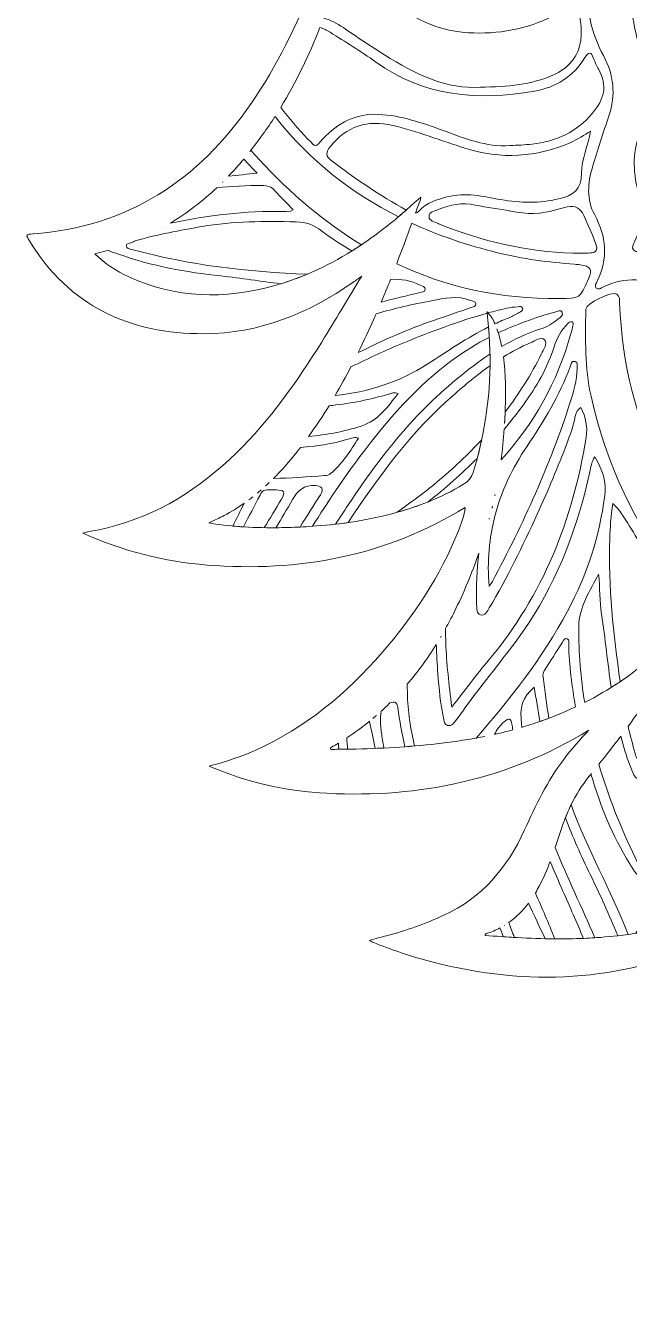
# Model space of a CAD drawing. Extents: x 180 to 9920, y -1894 to -106.
# Drawn here: x 180 to 600, y -1876 to -983 of the extents above; entities that cross this region are included whole.
import ezdxf

# ---------------------------------------------------------------- set-up
doc = ezdxf.new("R2010")
doc.units = 0
doc.header["$MEASUREMENT"] = 0
doc.layers.add('Layer 1', color=7, linetype='Continuous')

# ---------------------------------------------------------------- blocks, each defined once
blk = doc.blocks.new('block 2')
at = {"layer": 'Layer 1', "lineweight": 0}
for points, knots in [([(1815.11, -1128.01), (1749.3, -1123.11), (1699.79, -1090.94), (1663.06, -1037.29), (1645.18, -1011.19), (1631.77, -982.75), (1619.13, -953.91), (1615.92, -946.59), (1612.73, -939.26), (1609.05, -930.83), (1611.49, -932.42), (1612.96, -933.56), (1614.59, -934.42), (1644.2, -950.07), (1675.18, -955.58), (1707.88, -946.28), (1720.09, -942.8), (1730.39, -935.89), (1738.98, -926.45), (1741.34, -923.86), (1741.53, -922.8), (1737.72, -921.62), (1719.01, -915.81), (1701.43, -907.65), (1685.9, -895.49), (1663.92, -878.27), (1650.48, -855.44), (1642.34, -829.12), (1634.98, -805.33), (1631.72, -780.82), (1629.58, -756.13), (1625.72, -711.65), (1624.7, -667), (1621.74, -622.46), (1617.41, -557.42), (1609.63, -492.84), (1594.72, -429.3), (1579.03, -362.48), (1543.37, -307.89), (1491.29, -263.71), (1446.97, -226.12), (1396.22, -199.88), (1342.06, -179.82), (1279.78, -156.75), (1215.33, -142.68), (1149.61, -134.01), (1099.93, -127.46), (1050.1, -123.94), (1000.13, -123.94), (1000.13, -123.94), (1000.13, -123.94), (1000.13, -123.94), (1000.09, -123.94), (1000.04, -123.94), (1000, -123.94), (999.96, -123.94), (999.91, -123.94), (999.87, -123.94), (999.87, -123.94), (999.87, -123.94), (999.87, -123.94), (949.9, -123.94), (900.07, -127.46), (850.39, -134.01), (784.67, -142.68), (720.22, -156.75), (657.94, -179.82), (603.78, -199.88), (553.03, -226.12), (508.71, -263.71), (456.63, -307.89), (420.97, -362.48), (405.28, -429.3), (390.37, -492.84), (382.59, -557.42), (378.26, -622.46), (375.3, -667), (374.28, -711.65), (370.42, -756.13), (368.28, -780.82), (365.02, -805.33), (357.66, -829.12), (349.52, -855.44), (336.08, -878.27), (314.1, -895.49), (298.57, -907.65), (280.99, -915.81), (262.28, -921.62), (258.47, -922.8), (258.66, -923.86), (261.02, -926.45), (269.61, -935.89), (279.91, -942.8), (292.12, -946.28), (324.82, -955.58), (355.8, -950.07), (385.41, -934.42), (387.04, -933.56), (388.51, -932.42), (390.95, -930.83), (387.27, -939.26), (384.08, -946.59), (380.87, -953.91), (368.23, -982.75), (354.82, -1011.19), (336.94, -1037.29), (300.21, -1090.94), (250.7, -1123.11), (184.89, -1128.01), (180.03, -1128.37), (179.92, -1128.56), (182.5, -1132.8), (210.28, -1178.29), (252.29, -1197.63), (304.07, -1197.45), (342.5, -1197.31), (376.72, -1183.47), (407.92, -1161.62), (409.93, -1160.2), (411.93, -1158.75), (413.94, -1157.32), (404.39, -1172.65), (395.46, -1188.12), (385.98, -1203.24), (368.7, -1230.82), (350.11, -1257.39), (326.71, -1280.26), (301.16, -1305.21), (271.89, -1323.76), (236.88, -1332.4), (231.57, -1333.71), (226.18, -1334.7), (219.63, -1336.1), (247.96, -1348.87), (276.55, -1355.97), (306.2, -1358.34), (369.99, -1363.44), (430.32, -1352.32), (485.95, -1318.26), (485.07, -1324.2), (483.25, -1329.44), (481.19, -1334.58), (468.54, -1365.97), (450.11, -1393.79), (428.05, -1419.24), (403.33, -1447.78), (374.78, -1471.48), (340.06, -1487.12), (329.93, -1491.68), (319.41, -1495.14), (307.64, -1498.2), (334.5, -1509.84), (361.66, -1515.69), (389.66, -1517.13), (454.66, -1520.48), (515.82, -1507.37), (571.97, -1473.25), (565.76, -1479.73), (559.83, -1486.38), (554.44, -1493.51), (543.05, -1508.58), (534.98, -1525.51), (527.23, -1542.57), (515.28, -1568.89), (497.68, -1589.62), (470.98, -1601.96), (458.07, -1607.93), (444.75, -1612.59), (431.04, -1616.23), (427.31, -1617.22), (423.59, -1618.19), (418.96, -1619.41), (420.7, -1620.25), (421.43, -1620.66), (422.2, -1620.97), (433.77, -1625.57), (445.51, -1629.68), (457.52, -1632.97), (523.09, -1650.95), (587.75, -1649.82), (650.73, -1622.48), (696.94, -1602.42), (733.94, -1571.56), (758.21, -1526.64), (758.6, -1525.92), (758.77, -1524.97), (760.02, -1524.71), (764.59, -1532.53), (766.11, -1541.2), (766.22, -1550.11), (766.47, -1570.1), (761.01, -1588.9), (753.08, -1606.96), (731.55, -1655.95), (698.04, -1695.27), (655.24, -1726.97), (654.07, -1727.84), (652.58, -1728.43), (651.61, -1730.55), (751.78, -1730.26), (842.08, -1704.9), (916.32, -1633.53), (916.32, -1634.72), (916.35, -1635.14), (916.31, -1635.56), (912.85, -1669.71), (914.67, -1703.6), (921.84, -1737.16), (932.4, -1786.56), (954.02, -1830.2), (989.81, -1866.35), (992.96, -1869.53), (996.33, -1872.54), (999.87, -1875.82), (999.87, -1875.82), (999.87, -1876.06), (999.87, -1876.06), (999.92, -1876.02), (999.96, -1875.98), (1000, -1875.94), (1000.04, -1875.98), (1000.08, -1876.02), (1000.13, -1876.06), (1000.13, -1876.06), (1000.13, -1875.82), (1000.13, -1875.82), (1003.67, -1872.54), (1007.04, -1869.53), (1010.19, -1866.35), (1045.98, -1830.2), (1067.6, -1786.56), (1078.16, -1737.16), (1085.33, -1703.6), (1087.15, -1669.71), (1083.69, -1635.56), (1083.65, -1635.14), (1083.68, -1634.72), (1083.68, -1633.53), (1157.92, -1704.9), (1248.22, -1730.26), (1348.39, -1730.55), (1347.42, -1728.43), (1345.93, -1727.84), (1344.76, -1726.97), (1301.96, -1695.27), (1268.45, -1655.95), (1246.92, -1606.96), (1238.99, -1588.9), (1233.53, -1570.1), (1233.78, -1550.11), (1233.89, -1541.2), (1235.41, -1532.53), (1239.98, -1524.71), (1241.23, -1524.97), (1241.4, -1525.92), (1241.79, -1526.64), (1266.06, -1571.56), (1303.06, -1602.42), (1349.27, -1622.48), (1412.25, -1649.82), (1476.91, -1650.95), (1542.48, -1632.97), (1554.49, -1629.68), (1566.23, -1625.57), (1577.8, -1620.97), (1578.57, -1620.66), (1579.3, -1620.25), (1581.04, -1619.41), (1576.41, -1618.19), (1572.69, -1617.22), (1568.96, -1616.23), (1555.25, -1612.59), (1541.93, -1607.93), (1529.02, -1601.96), (1502.32, -1589.62), (1484.72, -1568.89), (1472.77, -1542.57), (1465.02, -1525.51), (1456.95, -1508.58), (1445.56, -1493.51), (1440.17, -1486.38), (1434.24, -1479.73), (1428.03, -1473.25), (1484.18, -1507.37), (1545.34, -1520.48), (1610.34, -1517.13), (1638.34, -1515.69), (1665.5, -1509.84), (1692.36, -1498.2), (1680.59, -1495.14), (1670.07, -1491.68), (1659.94, -1487.12), (1625.22, -1471.48), (1596.67, -1447.78), (1571.95, -1419.24), (1549.89, -1393.79), (1531.46, -1365.97), (1518.81, -1334.58), (1516.75, -1329.44), (1514.93, -1324.2), (1514.05, -1318.26), (1569.68, -1352.32), (1630.01, -1363.44), (1693.8, -1358.34), (1723.45, -1355.97), (1752.04, -1348.87), (1780.37, -1336.1), (1773.82, -1334.7), (1768.43, -1333.71), (1763.12, -1332.4), (1728.11, -1323.76), (1698.84, -1305.21), (1673.29, -1280.26), (1649.89, -1257.39), (1631.3, -1230.82), (1614.02, -1203.24), (1604.54, -1188.12), (1595.61, -1172.65), (1586.06, -1157.32), (1588.07, -1158.75), (1590.07, -1160.2), (1592.08, -1161.62), (1623.28, -1183.47), (1657.5, -1197.31), (1695.93, -1197.45), (1747.71, -1197.63), (1789.72, -1178.29), (1817.5, -1132.8), (1820.08, -1128.56), (1819.97, -1128.37), (1815.11, -1128.01)], [0, 0, 0, 0, 1, 1, 1, 2, 2, 2, 3, 3, 3, 4, 4, 4, 5, 5, 5, 6, 6, 6, 7, 7, 7, 8, 8, 8, 9, 9, 9, 10, 10, 10, 11, 11, 11, 12, 12, 12, 13, 13, 13, 14, 14, 14, 15, 15, 15, 16, 16, 16, 17, 17, 17, 18, 18, 18, 19, 19, 19, 20, 20, 20, 21, 21, 21, 22, 22, 22, 23, 23, 23, 24, 24, 24, 25, 25, 25, 26, 26, 26, 27, 27, 27, 28, 28, 28, 29, 29, 29, 30, 30, 30, 31, 31, 31, 32, 32, 32, 33, 33, 33, 34, 34, 34, 35, 35, 35, 36, 36, 36, 37, 37, 37, 38, 38, 38, 39, 39, 39, 40, 40, 40, 41, 41, 41, 42, 42, 42, 43, 43, 43, 44, 44, 44, 45, 45, 45, 46, 46, 46, 47, 47, 47, 48, 48, 48, 49, 49, 49, 50, 50, 50, 51, 51, 51, 52, 52, 52, 53, 53, 53, 54, 54, 54, 55, 55, 55, 56, 56, 56, 57, 57, 57, 58, 58, 58, 59, 59, 59, 60, 60, 60, 61, 61, 61, 62, 62, 62, 63, 63, 63, 64, 64, 64, 65, 65, 65, 66, 66, 66, 67, 67, 67, 68, 68, 68, 69, 69, 69, 70, 70, 70, 71, 71, 71, 72, 72, 72, 73, 73, 73, 74, 74, 74, 75, 75, 75, 76, 76, 76, 77, 77, 77, 78, 78, 78, 79, 79, 79, 80, 80, 80, 81, 81, 81, 82, 82, 82, 83, 83, 83, 84, 84, 84, 85, 85, 85, 86, 86, 86, 87, 87, 87, 88, 88, 88, 89, 89, 89, 90, 90, 90, 91, 91, 91, 92, 92, 92, 93, 93, 93, 94, 94, 94, 95, 95, 95, 96, 96, 96, 97, 97, 97, 98, 98, 98, 99, 99, 99, 100, 100, 100, 101, 101, 101, 102, 102, 102, 103, 103, 103, 104, 104, 104, 105, 105, 105, 106, 106, 106, 107, 107, 107, 108, 108, 108, 109, 109, 109, 110, 110, 110, 110]), ([(399.21, -936.73), (399.21, -936.73), (399.21, -936.73), (399.21, -936.73), (408.03, -943.79), (416.34, -951.49), (424.89, -958.87), (443.24, -974.69), (463.28, -986.76), (488.08, -988.11), (508.76, -989.24), (528.75, -985.76), (547.42, -976.29), (552.25, -973.84), (555.99, -969.97), (559.88, -966.31), (562.03, -964.3), (563.3, -964.37), (563.93, -967.66), (565.56, -976.12), (567.54, -984.83), (566.38, -993.19), (564.82, -1004.56), (557.52, -1013.09), (546.93, -1017.62), (532, -1024.02), (516.09, -1026), (496.24, -1025.89), (473.54, -1027.76), (451.14, -1017.07), (429.71, -1003.5), (420.04, -997.38), (410.5, -991.04), (401.07, -984.56), (396.48, -981.41), (391.82, -979.19), (387.11, -977.8), (391.89, -964.44), (395.9, -950.74), (399.21, -936.73)], [0, 0, 0, 0, 1, 1, 1, 2, 2, 2, 3, 3, 3, 4, 4, 4, 5, 5, 5, 6, 6, 6, 7, 7, 7, 8, 8, 8, 9, 9, 9, 10, 10, 10, 11, 11, 11, 12, 12, 12, 13, 13, 13, 13]), ([(577.82, -1160.81), (585.43, -1145.11), (584.18, -1129.95), (576.01, -1114.76), (570.24, -1104.04), (571.08, -1092.62), (574.55, -1081.34), (578.2, -1069.49), (581.93, -1057.66), (585.9, -1045.92), (590.83, -1031.3), (589.4, -1017.49), (582.09, -1003.94), (573.82, -988.62), (570.03, -972.42), (571.69, -955.34), (571.68, -955.33), (571.68, -955.33), (571.68, -955.33), (581.69, -960.75), (591.84, -965.9), (602.05, -970.92), (602.05, -970.92), (602.05, -970.92), (602.04, -970.91), (602.57, -979.87), (604.39, -989.07), (607.51, -998.44), (613.91, -1017.67), (616.78, -1036.44), (608.37, -1055.82), (602.37, -1069.64), (602.33, -1083.95), (606.27, -1098.44), (609.53, -1110.38), (609.55, -1122.21), (603.68, -1133.57), (602.74, -1135.39), (601.56, -1137.68), (603.21, -1139.45), (604.91, -1141.28), (607.21, -1140.1), (609.03, -1139.15), (620.38, -1133.26), (632.22, -1133.23), (644.15, -1136.54), (659.47, -1140.81), (674.34, -1139.78), (688.99, -1133.83), (705.52, -1127.12), (722.11, -1127.29), (738.68, -1133.6), (759.66, -1141.59), (781.04, -1143.98), (802.57, -1136.73), (807.74, -1134.99), (812.69, -1132.92), (817.4, -1130.51), (817.4, -1130.5), (817.39, -1130.5), (817.39, -1130.5), (823.46, -1136.55), (829.56, -1142.57), (835.69, -1148.57), (826.4, -1155.77), (816.17, -1161.57), (805.59, -1166.73), (797, -1170.93), (787.68, -1169.85), (775.3, -1170.23), (764.7, -1171.71), (751.95, -1168.01), (740.06, -1161.38), (724.45, -1152.67), (708.66, -1152.28), (692.08, -1158.27), (680.25, -1162.55), (668.38, -1166.78), (656.03, -1169.49), (646, -1171.69), (636.09, -1171.51), (627.04, -1166.54), (612.17, -1158.37), (597.38, -1157.68), (582.08, -1164.92), (580.55, -1165.64), (578.42, -1167.38), (576.91, -1165.6), (575.82, -1164.33), (577.12, -1162.28), (577.82, -1160.81)], [0, 0, 0, 0, 1, 1, 1, 2, 2, 2, 3, 3, 3, 4, 4, 4, 5, 5, 5, 6, 6, 6, 7, 7, 7, 8, 8, 8, 9, 9, 9, 10, 10, 10, 11, 11, 11, 12, 12, 12, 13, 13, 13, 14, 14, 14, 15, 15, 15, 16, 16, 16, 17, 17, 17, 18, 18, 18, 19, 19, 19, 20, 20, 20, 21, 21, 21, 22, 22, 22, 23, 23, 23, 24, 24, 24, 25, 25, 25, 26, 26, 26, 27, 27, 27, 28, 28, 28, 29, 29, 29, 30, 30, 30, 30]), ([(384.65, -984.48), (387.11, -985.24), (389.51, -986.3), (391.84, -987.78), (402.46, -994.55), (413.33, -1000.99), (423.52, -1008.36), (457.19, -1032.75), (494.74, -1035.41), (534, -1028.72), (549.01, -1026.16), (561.06, -1018.58), (569.18, -1005.43), (571.71, -1001.35), (573.5, -1001.16), (575.25, -1005.92), (576.24, -1008.6), (577.41, -1011.24), (578.81, -1013.73), (585.13, -1024.94), (582.56, -1034.45), (574.56, -1043.99), (563.41, -1057.28), (549.23, -1063.81), (532.44, -1065.6), (527.32, -1066.15), (522.16, -1066.29), (517.02, -1066.62), (500.41, -1067.84), (485.57, -1061.47), (470.47, -1056.05), (455.95, -1050.83), (441.52, -1045.68), (425.71, -1044.9), (409.52, -1044.12), (397.33, -1050.72), (386.84, -1061.97), (381.14, -1068.08), (382.48, -1068.38), (376.36, -1062.02), (369.61, -1055), (363.31, -1047.67), (357.44, -1040.02), (368.31, -1022.32), (377.31, -1003.78), (384.65, -984.48)], [0, 0, 0, 0, 1, 1, 1, 2, 2, 2, 3, 3, 3, 4, 4, 4, 5, 5, 5, 6, 6, 6, 7, 7, 7, 8, 8, 8, 9, 9, 9, 10, 10, 10, 11, 11, 11, 12, 12, 12, 13, 13, 13, 14, 14, 14, 15, 15, 15, 15]), ([(413.67, -1135.54), (388, -1119.95), (364.37, -1099.95), (342.46, -1076.3), (340.49, -1074.18), (338.56, -1072.03), (336.67, -1069.85), (336.43, -1070.15), (336.22, -1070.46), (335.98, -1070.75), (342.25, -1062.84), (348.06, -1054.71), (353.44, -1046.39), (353.44, -1046.39), (353.44, -1046.39), (353.44, -1046.39), (353.7, -1046.72), (353.95, -1047.06), (354.22, -1047.39), (378.17, -1077.36), (406.96, -1099.72), (439.41, -1116.09), (440.44, -1115.22), (441.47, -1114.36), (442.5, -1113.48), (443.28, -1112.81), (444.05, -1112.13), (444.83, -1111.45), (426.63, -1101.15), (409.16, -1089.76), (392.61, -1076.96), (388.89, -1074.08), (388.67, -1071.38), (391.84, -1067.42), (403.34, -1053.01), (417.71, -1048.43), (435.57, -1052.62), (452.72, -1056.64), (469.03, -1063.12), (485.73, -1068.44), (510.75, -1076.42), (535.42, -1074.7), (559.46, -1064.44), (564.3, -1062.38), (568.64, -1059.16), (573.22, -1056.47), (571.25, -1066.64), (566.86, -1075.92), (566.92, -1085.78), (566.97, -1097.24), (561.17, -1101.23), (551.07, -1103.63), (537.53, -1106.85), (524.28, -1106.51), (510.79, -1104.17), (498.43, -1102.03), (486.07, -1098.93), (473.4, -1102.22), (466.15, -1104.11), (459.04, -1106.3), (453.74, -1112.05), (452.93, -1112.93), (452.1, -1113.43), (451.25, -1113.63), (451.25, -1113.65), (451.24, -1113.66), (451.24, -1113.68), (452.38, -1110.53), (453.52, -1107.39), (454.67, -1104.24), (454.8, -1103.88), (454.78, -1103.46), (454.9, -1102.41), (450.49, -1106.36), (446.55, -1109.99), (442.5, -1113.48), (433.24, -1121.46), (423.66, -1128.86), (413.67, -1135.54)], [0, 0, 0, 0, 1, 1, 1, 2, 2, 2, 3, 3, 3, 4, 4, 4, 5, 5, 5, 6, 6, 6, 7, 7, 7, 8, 8, 8, 9, 9, 9, 10, 10, 10, 11, 11, 11, 12, 12, 12, 13, 13, 13, 14, 14, 14, 15, 15, 15, 16, 16, 16, 17, 17, 17, 18, 18, 18, 19, 19, 19, 20, 20, 20, 21, 21, 21, 22, 22, 22, 23, 23, 23, 24, 24, 24, 25, 25, 25, 26, 26, 26, 26]), ([(321.16, -1087.76), (324.79, -1083.97), (328.33, -1080.04), (331.74, -1075.96), (331.74, -1075.96), (331.74, -1075.96), (331.74, -1075.97), (334.66, -1079.08), (337.72, -1082.31), (340.98, -1085.79), (334.07, -1086.55), (327.52, -1087.12), (321.16, -1087.76)], [0, 0, 0, 0, 1, 1, 1, 2, 2, 2, 3, 3, 3, 4, 4, 4, 4]), ([(312.95, -1095.91), (312.95, -1095.91), (312.95, -1095.91), (312.95, -1095.91), (323.36, -1094.85), (333.85, -1094.31), (344.44, -1094.35), (348.17, -1094.36), (350.93, -1095.11), (353.44, -1097.97), (357.42, -1102.52), (361.77, -1106.76), (366.04, -1111.2), (363.88, -1113.25), (361.68, -1112.45), (359.74, -1112.41), (332.93, -1111.9), (306.66, -1115.14), (280.7, -1120.5), (292.34, -1113.46), (303.05, -1105.2), (312.95, -1095.91)], [0, 0, 0, 0, 1, 1, 1, 2, 2, 2, 3, 3, 3, 4, 4, 4, 5, 5, 5, 6, 6, 6, 7, 7, 7, 7]), ([(317.15, -1091.85), (317.1, -1091.9), (317.04, -1091.96), (316.98, -1092.01), (317.04, -1091.96), (317.1, -1091.9), (317.15, -1091.85)], [0, 0, 0, 0, 1, 1, 1, 2, 2, 2, 2]), ([(572.93, -1141.3), (568.93, -1141.41), (564.93, -1141.32), (560.92, -1141.32), (528.55, -1140.42), (497.55, -1133.11), (467.57, -1121.1), (467.4, -1121.03), (467.21, -1120.98), (467.05, -1120.88), (464.68, -1119.46), (460.73, -1119.13), (460.72, -1115.88), (460.71, -1112.52), (464.63, -1112.21), (467.13, -1111.12), (475.34, -1107.51), (483.81, -1106.14), (492.79, -1107.96), (501, -1109.62), (509.37, -1110.52), (517.58, -1112.19), (528.45, -1114.39), (539.13, -1114.58), (549.75, -1111), (552.09, -1110.21), (554.55, -1109.79), (556.97, -1109.27), (562.42, -1108.09), (566.11, -1110.06), (568.4, -1115.24), (571.34, -1121.86), (574.54, -1128.36), (576.91, -1135.22), (578.26, -1139.11), (577.02, -1141.18), (572.93, -1141.3)], [0, 0, 0, 0, 1, 1, 1, 2, 2, 2, 3, 3, 3, 4, 4, 4, 5, 5, 5, 6, 6, 6, 7, 7, 7, 8, 8, 8, 9, 9, 9, 10, 10, 10, 11, 11, 11, 12, 12, 12, 12]), ([(357.5, -1162.68), (363.81, -1160.76), (369.95, -1158.53), (375.94, -1156.02), (334.68, -1154.57), (293.84, -1149.75), (253.84, -1138.83), (252.26, -1138.4), (249.9, -1138.29), (250.03, -1136.14), (250.05, -1135.76), (250.17, -1135.47), (250.33, -1135.21), (251.67, -1134.71), (253.01, -1134.24), (254.33, -1133.71), (255.19, -1133.36), (256.02, -1132.99), (256.87, -1132.63), (271.9, -1128.4), (287.24, -1125.56), (302.62, -1122.94), (324.35, -1119.25), (346.25, -1119), (368.21, -1119.64), (374.89, -1119.84), (380.75, -1121.75), (386.12, -1126.02), (392.68, -1131.23), (399.8, -1135.59), (406.99, -1139.87), (409.24, -1138.47), (411.46, -1137.02), (413.67, -1135.54), (396.36, -1147.13), (377.81, -1156.49), (357.5, -1162.68)], [0, 0, 0, 0, 1, 1, 1, 2, 2, 2, 3, 3, 3, 4, 4, 4, 5, 5, 5, 6, 6, 6, 7, 7, 7, 8, 8, 8, 9, 9, 9, 10, 10, 10, 11, 11, 11, 12, 12, 12, 12]), ([(274.97, -1123.83), (274.97, -1123.83), (274.97, -1123.83), (274.96, -1123.83), (274.97, -1123.83), (274.97, -1123.83), (274.97, -1123.83)], [0, 0, 0, 0, 1, 1, 1, 2, 2, 2, 2]), ([(551.31, -1173), (509.65, -1173.47), (472.19, -1164.83), (438.19, -1148.76), (438.19, -1148.76), (438.18, -1148.76), (438.18, -1148.76), (441.79, -1139.38), (445.29, -1129.95), (448.74, -1120.51), (448.73, -1120.53), (448.73, -1120.55), (448.72, -1120.57), (467.51, -1129.21), (487.42, -1136), (508.31, -1141.11), (525.96, -1145.44), (543.93, -1147.71), (562.02, -1149.16), (563.35, -1149.27), (564.69, -1149.31), (566.01, -1149.5), (573.42, -1150.56), (574.59, -1152.6), (571.68, -1159.36), (565.82, -1172.97), (565.82, -1172.84), (551.31, -1173)], [0, 0, 0, 0, 1, 1, 1, 2, 2, 2, 3, 3, 3, 4, 4, 4, 5, 5, 5, 6, 6, 6, 7, 7, 7, 8, 8, 8, 9, 9, 9, 9]), ([(251.37, -1157.76), (242.96, -1153.87), (235.16, -1148.98), (228.09, -1141.83), (231.2, -1141.08), (234.21, -1140.28), (237.17, -1139.44), (237.17, -1139.44), (237.17, -1139.44), (237.17, -1139.44), (239.24, -1140.78), (242.28, -1141.3), (244.54, -1142.1), (267.67, -1150.36), (291.66, -1154.72), (316.02, -1157.28), (329.87, -1158.73), (343.62, -1161.14), (357.5, -1162.68), (355.94, -1163.16), (354.37, -1163.64), (352.78, -1164.08), (318.32, -1173.61), (284.33, -1173.04), (251.37, -1157.76)], [0, 0, 0, 0, 1, 1, 1, 2, 2, 2, 3, 3, 3, 4, 4, 4, 5, 5, 5, 6, 6, 6, 7, 7, 7, 8, 8, 8, 8]), ([(433.88, -1159.75), (441.18, -1159.17), (447.99, -1160.4), (454.52, -1163.71), (455.93, -1164.42), (458.34, -1164.56), (458.02, -1166.79), (457.77, -1168.46), (455.7, -1168.49), (454.28, -1168.86), (445.36, -1171.15), (436.33, -1173), (427.44, -1175.44), (429.65, -1170.24), (431.79, -1165), (433.88, -1159.75)], [0, 0, 0, 0, 1, 1, 1, 2, 2, 2, 3, 3, 3, 4, 4, 4, 5, 5, 5, 5]), ([(746.49, -1518.7), (746.43, -1518.45), (746.37, -1518.19), (746.31, -1517.92), (744.23, -1508.22), (742.64, -1498.43), (740.64, -1488.71), (738.53, -1478.42), (734.67, -1468.62), (731.58, -1458.6), (731.13, -1457.14), (730.21, -1455.45), (731.21, -1454.23), (732.56, -1452.6), (734.39, -1454.06), (735.96, -1454.4), (743.44, -1456.04), (747.84, -1460.25), (748.84, -1468.31), (749.83, -1476.24), (751.65, -1484.1), (754.78, -1491.54), (755.57, -1493.41), (756.28, -1494.82), (757, -1495.8), (758.25, -1492.64), (759.43, -1489.45), (760.54, -1486.24), (760.25, -1485.9), (760, -1485.43), (759.82, -1484.8), (757.99, -1478.63), (756.3, -1472.4), (754.55, -1466.2), (754.39, -1463.33), (755.82, -1462.68), (758.15, -1463.28), (761.05, -1464.02), (763.94, -1464.78), (766.82, -1465.55), (767.41, -1463.32), (767.97, -1461.08), (768.51, -1458.83), (759.59, -1456.01), (750.82, -1452.62), (742.27, -1448.65), (652.3, -1406.86), (595.36, -1337.93), (573.47, -1240.82), (569.03, -1221.15), (569.67, -1200.97), (569.79, -1180.91), (569.79, -1180.72), (569.79, -1180.53), (569.81, -1180.34), (570.3, -1176.2), (588.03, -1167.59), (591.4, -1169.92), (593.6, -1171.44), (593.31, -1173.93), (593.39, -1176.18), (594.79, -1218.22), (605.32, -1258.07), (623.29, -1295.86), (644.46, -1340.37), (674.26, -1377.78), (716.72, -1403.97), (748.22, -1423.41), (782.31, -1435.28), (819.65, -1434.26), (878.48, -1432.65), (926.11, -1407.59), (963.67, -1362.72), (971.04, -1353.92), (977.52, -1344.48), (983.73, -1334.84), (985.26, -1332.46), (986.84, -1330.11), (989.13, -1326.64), (991.7, -1332.46), (993.73, -1337.18), (995.86, -1341.84), (996.63, -1343.54), (996.47, -1345.08), (995.92, -1346.8), (976.9, -1406.05), (938.72, -1445.99), (877.98, -1462.37), (857.85, -1467.8), (836.76, -1470.03), (816.07, -1468.26), (801.92, -1467.06), (787.95, -1464.44), (774.31, -1460.54), (774.51, -1461.86), (774.7, -1463.18), (774.9, -1464.5), (774.01, -1458.45), (773.09, -1452.41), (772.13, -1446.36), (770.33, -1447.36), (770.72, -1449.12), (770.42, -1450.52), (765.28, -1474.36), (757.88, -1497.32), (746.49, -1518.7)], [0, 0, 0, 0, 1, 1, 1, 2, 2, 2, 3, 3, 3, 4, 4, 4, 5, 5, 5, 6, 6, 6, 7, 7, 7, 8, 8, 8, 9, 9, 9, 10, 10, 10, 11, 11, 11, 12, 12, 12, 13, 13, 13, 14, 14, 14, 15, 15, 15, 16, 16, 16, 17, 17, 17, 18, 18, 18, 19, 19, 19, 20, 20, 20, 21, 21, 21, 22, 22, 22, 23, 23, 23, 24, 24, 24, 25, 25, 25, 26, 26, 26, 27, 27, 27, 28, 28, 28, 29, 29, 29, 30, 30, 30, 31, 31, 31, 32, 32, 32, 33, 33, 33, 34, 34, 34, 35, 35, 35, 35]), ([(422.43, -1186.97), (422.92, -1185.88), (423.39, -1184.78), (423.87, -1183.69), (436.46, -1179.9), (449.35, -1176.86), (462.51, -1174.52), (471.49, -1172.92), (480.53, -1170.64), (489.59, -1174.35), (490.95, -1174.91), (493.02, -1174.83), (493.19, -1176.58), (493.37, -1178.46), (491.29, -1178.74), (489.93, -1179.22), (481.47, -1182.19), (473, -1185.14), (464.5, -1187.99), (446.15, -1194.16), (428.62, -1202.09), (411.35, -1210.63), (415.19, -1202.83), (418.87, -1194.93), (422.43, -1186.97)], [0, 0, 0, 0, 1, 1, 1, 2, 2, 2, 3, 3, 3, 4, 4, 4, 5, 5, 5, 6, 6, 6, 7, 7, 7, 8, 8, 8, 8]), ([(500.96, -1182.12), (501.26, -1182.42), (501.52, -1182.72), (501.79, -1183.01), (506.04, -1181.84), (510.3, -1180.72), (514.61, -1179.74), (517.19, -1179.15), (519.88, -1178.92), (522.53, -1178.72), (523.73, -1178.63), (525.5, -1178.05), (525.92, -1179.84), (526.29, -1181.46), (524.6, -1182.01), (523.53, -1182.63), (521.22, -1183.96), (518.89, -1185.32), (516.42, -1186.29), (513.09, -1187.59), (509.85, -1189.05), (506.64, -1190.57), (506.64, -1190.57), (506.64, -1190.57), (506.64, -1190.57), (505.41, -1187.72), (503.75, -1184.93), (500.96, -1182.12)], [0, 0, 0, 0, 1, 1, 1, 2, 2, 2, 3, 3, 3, 4, 4, 4, 5, 5, 5, 6, 6, 6, 7, 7, 7, 8, 8, 8, 9, 9, 9, 9]), ([(502.04, -1192.4), (502.05, -1192.52), (502.05, -1192.65), (502.07, -1192.77), (487.38, -1200.22), (473.73, -1209.48), (459.86, -1218.39), (439.83, -1231.27), (418.18, -1238.05), (395.43, -1240.4), (399.24, -1233.88), (402.86, -1227.25), (406.34, -1220.53), (406.34, -1220.53), (406.34, -1220.53), (406.34, -1220.53), (418.5, -1214.64), (430.7, -1208.83), (443.19, -1203.76), (462.17, -1196.05), (481.33, -1188.72), (501.08, -1183.21), (501.45, -1186.73), (501.77, -1189.58), (502.04, -1192.4)], [0, 0, 0, 0, 1, 1, 1, 2, 2, 2, 3, 3, 3, 4, 4, 4, 5, 5, 5, 6, 6, 6, 7, 7, 7, 8, 8, 8, 8]), ([(508.89, -1196.89), (521.48, -1190.94), (534.64, -1186.23), (548.22, -1182.41), (549.9, -1181.94), (552.37, -1180.37), (553.41, -1182.46), (554.53, -1184.69), (551.97, -1186.04), (550.42, -1187.33), (546.87, -1190.29), (542.89, -1192.66), (538.51, -1194.05), (528.82, -1197.13), (519.84, -1201.39), (511.32, -1206.42), (511.32, -1206.42), (511.32, -1206.43), (511.32, -1206.43), (510.47, -1202.23), (509.38, -1198.08), (507.96, -1193.99), (508.3, -1194.95), (508.59, -1195.92), (508.89, -1196.89)], [0, 0, 0, 0, 1, 1, 1, 2, 2, 2, 3, 3, 3, 4, 4, 4, 5, 5, 5, 6, 6, 6, 7, 7, 7, 8, 8, 8, 8]), ([(404.36, -1328.82), (425.65, -1296.79), (448.24, -1265.84), (477.49, -1240.33), (485.79, -1233.09), (494.23, -1226.05), (503.15, -1219.75), (503.18, -1217.03), (503.18, -1214.31), (503.13, -1211.58), (495.1, -1216.93), (487.44, -1222.87), (479.91, -1229.05), (449.04, -1254.42), (424.73, -1285.4), (403.06, -1318.66), (400.6, -1322.43), (398.11, -1326.18), (395.63, -1329.93), (398.59, -1329.6), (401.51, -1329.23), (404.36, -1328.82), (396.44, -1329.95), (388.05, -1330.81), (379.49, -1331.4), (389.97, -1314.84), (400.9, -1298.56), (412.63, -1282.82), (431.36, -1257.7), (452.02, -1234.11), (477.56, -1215.41), (485.57, -1209.54), (493.95, -1204.44), (502.62, -1199.97), (502.47, -1197.58), (502.29, -1195.19), (502.07, -1192.79), (504.72, -1221.57), (502.58, -1249.84), (495.89, -1277.66), (496.41, -1275.5), (496.9, -1273.34), (497.37, -1271.17), (492.65, -1276.27), (487.75, -1281.24), (482.66, -1286.07), (468.86, -1299.15), (454, -1310.75), (438.62, -1321.63), (444, -1320.13), (449.32, -1318.45), (454.55, -1316.55), (443.08, -1320.72), (431.22, -1323.82), (419.13, -1326.3), (414.49, -1327.26), (409.52, -1328.09), (404.36, -1328.82)], [0, 0, 0, 0, 1, 1, 1, 2, 2, 2, 3, 3, 3, 4, 4, 4, 5, 5, 5, 6, 6, 6, 7, 7, 7, 8, 8, 8, 9, 9, 9, 10, 10, 10, 11, 11, 11, 12, 12, 12, 13, 13, 13, 14, 14, 14, 15, 15, 15, 16, 16, 16, 17, 17, 17, 18, 18, 18, 19, 19, 19, 19]), ([(513.04, -1263.73), (517.65, -1258.28), (522.13, -1252.66), (526.41, -1246.81), (535.47, -1234.44), (543.07, -1221.27), (547.82, -1206.55), (549.76, -1200.53), (552.73, -1194.96), (557.27, -1190.39), (558.08, -1189.58), (558.97, -1188.72), (560.25, -1189.27), (561.04, -1189.61), (561.16, -1190.41), (560.9, -1191.97), (560.56, -1193.26), (560.05, -1195.29), (559.49, -1197.31), (550.08, -1231.07), (533.7, -1260.07), (510.83, -1285.23), (510.83, -1285.23), (510.83, -1285.23), (510.83, -1285.24), (511.79, -1278.12), (512.53, -1270.95), (513.04, -1263.73)], [0, 0, 0, 0, 1, 1, 1, 2, 2, 2, 3, 3, 3, 4, 4, 4, 5, 5, 5, 6, 6, 6, 7, 7, 7, 8, 8, 8, 9, 9, 9, 9]), ([(513.84, -1230.71), (513.71, -1224.97), (513.31, -1219.24), (512.53, -1213.58), (512.53, -1213.58), (512.53, -1213.58), (512.53, -1213.58), (518.47, -1209.92), (524.64, -1206.58), (531.18, -1203.81), (534.38, -1202.45), (538.63, -1199.23), (541.09, -1201.73), (543.55, -1204.23), (540.37, -1208.49), (538.84, -1211.61), (531.75, -1226), (523.3, -1239.35), (513.7, -1251.85), (513.6, -1254.55), (513.45, -1257.24), (513.29, -1259.93), (513.86, -1250.28), (514.07, -1240.54), (513.84, -1230.71)], [0, 0, 0, 0, 1, 1, 1, 2, 2, 2, 3, 3, 3, 4, 4, 4, 5, 5, 5, 6, 6, 6, 7, 7, 7, 8, 8, 8, 8]), ([(506.72, -1323.52), (511.1, -1306.3), (518.84, -1290.69), (528.7, -1276.03), (540.54, -1258.45), (551.63, -1240.46), (558.9, -1220.4), (559.5, -1218.74), (559.98, -1216.03), (562.36, -1216.68), (564.57, -1217.28), (563.85, -1219.9), (563.81, -1221.72), (563.64, -1229.82), (561.38, -1237.51), (558.96, -1245.15), (545.17, -1288.53), (526.2, -1329.67), (504.81, -1369.75), (504.21, -1370.87), (503.39, -1371.89), (502.67, -1372.95), (500.88, -1356.03), (502.62, -1339.68), (506.72, -1323.52)], [0, 0, 0, 0, 1, 1, 1, 2, 2, 2, 3, 3, 3, 4, 4, 4, 5, 5, 5, 6, 6, 6, 7, 7, 7, 8, 8, 8, 8]), ([(391.16, -1247.54), (391.91, -1247.46), (392.65, -1247.38), (393.4, -1247.3), (406.7, -1245.82), (419.8, -1243.33), (432.62, -1239.41), (434.53, -1238.83), (436.47, -1237.75), (439.3, -1239.12), (431.77, -1248.18), (425.52, -1257.82), (413.49, -1261.66), (401.43, -1265.51), (389.22, -1267.79), (376.88, -1268.99), (381.94, -1262.01), (386.68, -1254.85), (391.16, -1247.54)], [0, 0, 0, 0, 1, 1, 1, 2, 2, 2, 3, 3, 3, 4, 4, 4, 5, 5, 5, 6, 6, 6, 6]), ([(495.4, -1350.06), (494.04, -1361.55), (493.5, -1373.14), (493.74, -1384.82), (493.75, -1385.2), (493.76, -1385.58), (493.81, -1385.96), (494.15, -1388.54), (493.56, -1392.11), (496.45, -1392.98), (499.82, -1393.99), (501.27, -1390.39), (502.66, -1388.09), (515.3, -1367.16), (525.86, -1345.13), (536.03, -1322.93), (543.5, -1306.63), (550.51, -1290.12), (556.83, -1273.33), (558.91, -1267.8), (560.95, -1262.26), (562.09, -1256.42), (562.64, -1253.66), (563.43, -1250.88), (566.35, -1248.71), (569.88, -1255.43), (571.21, -1262.2), (570.05, -1269.53), (560.92, -1327.02), (540.01, -1379.33), (502.32, -1424.36), (493.78, -1434.57), (485.84, -1445.29), (476.58, -1457.12), (474.57, -1441.33), (472.89, -1426.96), (472.41, -1412.49), (472.3, -1409.16), (472.23, -1405.83), (472.2, -1402.51), (472.2, -1402.51), (472.2, -1402.51), (472.2, -1402.51), (474.25, -1398.81), (476.25, -1395.06), (478.16, -1391.22), (484.85, -1377.72), (490.58, -1363.99), (495.4, -1350.06)], [0, 0, 0, 0, 1, 1, 1, 2, 2, 2, 3, 3, 3, 4, 4, 4, 5, 5, 5, 6, 6, 6, 7, 7, 7, 8, 8, 8, 9, 9, 9, 10, 10, 10, 11, 11, 11, 12, 12, 12, 13, 13, 13, 14, 14, 14, 15, 15, 15, 16, 16, 16, 16]), ([(371.17, -1276.58), (382.28, -1275.78), (393.32, -1274.13), (404.18, -1270.88), (405.82, -1270.39), (407.49, -1269.99), (409.17, -1269.66), (409.68, -1269.56), (410.26, -1269.82), (411.58, -1270.06), (405.87, -1279.19), (400.31, -1287.92), (392.23, -1294.72), (391.16, -1295.62), (389.44, -1296.05), (387.98, -1296.16), (376.1, -1297.09), (364.23, -1297.79), (352.37, -1298.17), (352.37, -1298.17), (352.37, -1298.17), (352.37, -1298.17), (358.09, -1292.45), (363.47, -1286.32), (368.58, -1279.91), (369.46, -1278.81), (370.31, -1277.69), (371.17, -1276.58)], [0, 0, 0, 0, 1, 1, 1, 2, 2, 2, 3, 3, 3, 4, 4, 4, 5, 5, 5, 6, 6, 6, 7, 7, 7, 8, 8, 8, 9, 9, 9, 9]), ([(429.29, -1485.64), (428.81, -1483.01), (428.34, -1480.38), (427.94, -1477.74), (427.45, -1474.53), (427.2, -1471.3), (426.84, -1468.07), (426.91, -1465.26), (426.75, -1462.4), (427.49, -1459.95), (429.53, -1458.1), (431.53, -1456.21), (433.48, -1454.28), (433.48, -1454.28), (433.48, -1454.28), (433.48, -1454.28), (436.87, -1453.14), (438.45, -1453.48), (438.99, -1457.49), (440.23, -1466.66), (441.95, -1475.72), (443.96, -1484.72), (446.16, -1484.56), (448.36, -1484.4), (450.56, -1484.21), (447.83, -1472.17), (445.82, -1460), (445.64, -1447.45), (445.61, -1445.41), (445.57, -1443.36), (445.53, -1441.32), (445.53, -1441.32), (445.53, -1441.32), (445.53, -1441.32), (452.9, -1432.68), (459.6, -1423.44), (465.68, -1413.64), (465.96, -1420.42), (466.37, -1427.21), (466.87, -1434), (467.64, -1444.27), (468.65, -1454.54), (470.7, -1464.66), (471.11, -1466.7), (471.22, -1469.18), (473.52, -1469.89), (476.14, -1470.7), (477.82, -1468.52), (479.15, -1466.77), (484.11, -1460.23), (488.76, -1453.47), (493.72, -1446.93), (505.82, -1430.96), (518.83, -1415.66), (529.9, -1398.94), (551.25, -1366.69), (564.49, -1331.1), (572.59, -1293.46), (573.27, -1290.3), (573.81, -1287.1), (576.03, -1283.06), (581.63, -1291.99), (584.27, -1300.53), (583, -1310.27), (579.3, -1338.56), (570.71, -1365), (557.13, -1390.33), (539.74, -1422.79), (517.48, -1451.39), (493.43, -1478.71), (491.61, -1479.03), (489.8, -1479.38), (487.97, -1479.67), (468.48, -1482.81), (448.91, -1484.66), (429.29, -1485.64)], [0, 0, 0, 0, 1, 1, 1, 2, 2, 2, 3, 3, 3, 4, 4, 4, 5, 5, 5, 6, 6, 6, 7, 7, 7, 8, 8, 8, 9, 9, 9, 10, 10, 10, 11, 11, 11, 12, 12, 12, 13, 13, 13, 14, 14, 14, 15, 15, 15, 16, 16, 16, 17, 17, 17, 18, 18, 18, 19, 19, 19, 20, 20, 20, 21, 21, 21, 22, 22, 22, 23, 23, 23, 24, 24, 24, 25, 25, 25, 25]), ([(484.81, -1302.11), (476.75, -1307.07), (468.38, -1311.14), (459.77, -1314.57), (471.82, -1305.11), (483.36, -1295.02), (494.25, -1284.14), (494.82, -1281.99), (495.37, -1279.83), (495.89, -1277.67), (494.63, -1282.91), (493.23, -1288.13), (491.65, -1293.33), (490.45, -1297.29), (488.3, -1299.95), (484.81, -1302.11)], [0, 0, 0, 0, 1, 1, 1, 2, 2, 2, 3, 3, 3, 4, 4, 4, 5, 5, 5, 5]), ([(349.44, -1301), (348.6, -1301.79), (347.77, -1302.6), (346.92, -1303.37), (347.77, -1302.59), (348.6, -1301.79), (349.44, -1301)], [0, 0, 0, 0, 1, 1, 1, 2, 2, 2, 2]), ([(385.06, -1309.51), (380.37, -1316.97), (375.63, -1324.41), (370.99, -1331.91), (365.35, -1332.18), (359.7, -1332.34), (354.14, -1332.38), (358.03, -1325.91), (361.88, -1319.41), (365.61, -1312.85), (369.08, -1306.75), (373.94, -1302.36), (381.75, -1303.13), (386.17, -1303.57), (387.56, -1305.51), (385.06, -1309.51)], [0, 0, 0, 0, 1, 1, 1, 2, 2, 2, 3, 3, 3, 4, 4, 4, 5, 5, 5, 5]), ([(307.45, -1329.05), (307.48, -1329.06), (307.52, -1329.06), (307.55, -1329.07), (307.57, -1329.04), (307.59, -1329.01), (307.6, -1328.98), (311.42, -1327.14), (314.84, -1325.6), (318.15, -1323.87), (322.99, -1321.33), (327.57, -1318.49), (331.96, -1315.43), (329.39, -1320.74), (326.72, -1325.99), (324.02, -1331.23), (326.44, -1331.45), (328.92, -1331.64), (331.47, -1331.79), (335.33, -1324.48), (339.2, -1317.17), (343.06, -1309.85), (345.05, -1306.06), (345.11, -1306.09), (351.47, -1306.07), (352.43, -1306.07), (353.38, -1306.04), (354.34, -1306.07), (360.09, -1306.26), (360.85, -1307.36), (357.91, -1312.6), (354.14, -1319.29), (350.08, -1325.81), (346.03, -1332.34), (348.71, -1332.38), (351.41, -1332.4), (354.14, -1332.38), (336.64, -1332.49), (320.04, -1331.41), (307.45, -1329.05)], [0, 0, 0, 0, 1, 1, 1, 2, 2, 2, 3, 3, 3, 4, 4, 4, 5, 5, 5, 6, 6, 6, 7, 7, 7, 8, 8, 8, 9, 9, 9, 10, 10, 10, 11, 11, 11, 12, 12, 12, 13, 13, 13, 13]), ([(338.02, -1310.92), (337.12, -1311.62), (336.2, -1312.3), (335.29, -1312.98), (336.2, -1312.3), (337.12, -1311.62), (338.02, -1310.92)], [0, 0, 0, 0, 1, 1, 1, 2, 2, 2, 2]), ([(343.85, -1306.1), (342.99, -1306.84), (342.12, -1307.58), (341.24, -1308.31), (342.12, -1307.58), (342.99, -1306.84), (343.85, -1306.1)], [0, 0, 0, 0, 1, 1, 1, 2, 2, 2, 2]), ([(506.5, -1310.16), (506.57, -1309.83), (506.63, -1309.51), (506.7, -1309.19), (506.63, -1309.51), (506.57, -1309.83), (506.5, -1310.16)], [0, 0, 0, 0, 1, 1, 1, 2, 2, 2, 2]), ([(454.56, -1316.54), (456.3, -1315.91), (458.03, -1315.25), (459.75, -1314.57), (458.03, -1315.25), (456.3, -1315.91), (454.56, -1316.54)], [0, 0, 0, 0, 1, 1, 1, 2, 2, 2, 2]), ([(504.55, -1318.74), (504.66, -1318.27), (504.78, -1317.8), (504.89, -1317.32), (504.78, -1317.8), (504.66, -1318.27), (504.55, -1318.74)], [0, 0, 0, 0, 1, 1, 1, 2, 2, 2, 2]), ([(622.54, -1416.72), (613.32, -1425.19), (603.69, -1432.78), (593.65, -1439.5), (589.31, -1406.47), (585.21, -1373.42), (586.54, -1339.96), (586.85, -1332.2), (587.15, -1324.46), (588.55, -1315.56), (593.18, -1319.6), (595.32, -1323.45), (597.65, -1327.09), (604.84, -1338.32), (611.35, -1349.97), (619.15, -1360.84), (622.58, -1365.62), (622.92, -1371.56), (623.28, -1377.28), (624.12, -1390.54), (623.74, -1403.67), (622.54, -1416.72)], [0, 0, 0, 0, 1, 1, 1, 2, 2, 2, 3, 3, 3, 4, 4, 4, 5, 5, 5, 6, 6, 6, 7, 7, 7, 7]), ([(502.62, -1326.38), (502.66, -1326.25), (502.69, -1326.12), (502.73, -1325.99), (502.69, -1326.12), (502.66, -1326.25), (502.62, -1326.38)], [0, 0, 0, 0, 1, 1, 1, 2, 2, 2, 2]), ([(370.99, -1331.91), (373.83, -1331.77), (376.66, -1331.6), (379.48, -1331.4), (376.66, -1331.6), (373.83, -1331.77), (370.99, -1331.91)], [0, 0, 0, 0, 1, 1, 1, 2, 2, 2, 2]), ([(569.06, -1453.92), (566.3, -1436.78), (564.87, -1419.31), (564.95, -1401.46), (565.02, -1387.38), (572.67, -1376.51), (578.74, -1364.75), (579.65, -1374.14), (579.48, -1383.43), (580.84, -1392.6), (583.34, -1409.5), (585.02, -1426.55), (587.5, -1443.45), (589.56, -1442.16), (591.62, -1440.86), (593.65, -1439.5), (585.7, -1444.83), (577.5, -1449.63), (569.06, -1453.92)], [0, 0, 0, 0, 1, 1, 1, 2, 2, 2, 3, 3, 3, 4, 4, 4, 5, 5, 5, 6, 6, 6, 6]), ([(594.14, -1477.49), (595.9, -1484.24), (597.96, -1490.93), (600.45, -1497.55), (601.33, -1499.86), (602.27, -1502.16), (603.38, -1504.37), (604.27, -1506.16), (605.81, -1507.39), (607.93, -1507.31), (610.49, -1507.22), (611.56, -1505.2), (612.13, -1503.2), (614.33, -1495.5), (616.58, -1487.8), (618.39, -1480.01), (623.22, -1459.19), (627.12, -1438.25), (629.08, -1417.05), (629.08, -1417.06), (629.08, -1417.07), (629.08, -1417.08), (629.14, -1416.8), (629.23, -1416.52), (629.29, -1416.24), (629.69, -1414.46), (629.92, -1412.65), (630.45, -1409.58), (630.16, -1409.85), (629.91, -1410.07), (629.64, -1410.31), (630.22, -1402.24), (630.51, -1394.14), (630.44, -1385.98), (630.43, -1383.89), (630.71, -1381.79), (630.91, -1379.71), (630.98, -1378.99), (631.23, -1378.28), (631.59, -1376.75), (637.93, -1381.64), (642.43, -1387.08), (647.36, -1392.07), (648.76, -1393.48), (648.3, -1395.27), (648.31, -1396.95), (648.77, -1454.02), (632.29, -1507.18), (610.85, -1559.2), (610.49, -1560.08), (610.14, -1560.99), (609.61, -1561.77), (608.8, -1562.97), (608.76, -1565.14), (606.96, -1565.13), (605.24, -1565.11), (604.85, -1563.13), (604.22, -1561.82), (593.96, -1540.64), (585.4, -1519.05), (578.89, -1496.95), (584.04, -1490.52), (589.15, -1484.05), (594.14, -1477.49)], [0, 0, 0, 0, 1, 1, 1, 2, 2, 2, 3, 3, 3, 4, 4, 4, 5, 5, 5, 6, 6, 6, 7, 7, 7, 8, 8, 8, 9, 9, 9, 10, 10, 10, 11, 11, 11, 12, 12, 12, 13, 13, 13, 14, 14, 14, 15, 15, 15, 16, 16, 16, 17, 17, 17, 18, 18, 18, 19, 19, 19, 20, 20, 20, 21, 21, 21, 21]), ([(572.24, -1505.25), (572.75, -1504.61), (573.27, -1503.97), (573.78, -1503.33), (573.66, -1503.47), (573.55, -1503.62), (573.43, -1503.76), (579.78, -1525.49), (588.28, -1546.45), (600.38, -1566.15), (600.88, -1566.97), (601.35, -1567.8), (601.85, -1568.61), (607.55, -1577.61), (609.4, -1577.67), (614.45, -1568.02), (625.14, -1547.63), (631.59, -1525.62), (638.01, -1503.65), (647.56, -1470.98), (654.77, -1437.86), (656.38, -1401.8), (663.39, -1408.17), (669.67, -1412.74), (674.84, -1418.57), (677.16, -1421.18), (677.32, -1424.47), (677.35, -1427.75), (677.51, -1448.43), (672.64, -1468.24), (666.66, -1487.79), (652.73, -1533.29), (631.24, -1575.13), (604.75, -1614.49), (607.97, -1613.98), (611.19, -1613.41), (614.4, -1612.78), (609.4, -1613.75), (604.4, -1614.59), (599.38, -1615.28), (587.31, -1584.73), (570.96, -1556.07), (559.54, -1525.22), (563, -1518.17), (567.2, -1511.53), (572.24, -1505.25)], [0, 0, 0, 0, 1, 1, 1, 2, 2, 2, 3, 3, 3, 4, 4, 4, 5, 5, 5, 6, 6, 6, 7, 7, 7, 8, 8, 8, 9, 9, 9, 10, 10, 10, 11, 11, 11, 12, 12, 12, 13, 13, 13, 14, 14, 14, 15, 15, 15, 15]), ([(469.15, -1407.87), (468.98, -1408.17), (468.79, -1408.48), (468.61, -1408.78), (468.79, -1408.48), (468.97, -1408.17), (469.15, -1407.87)], [0, 0, 0, 0, 1, 1, 1, 2, 2, 2, 2]), ([(562.76, -1456.98), (554.7, -1460.8), (546.42, -1464.17), (537.96, -1467.13), (540.05, -1466.4), (542.13, -1465.67), (544.2, -1464.89), (542.61, -1455.38), (541.28, -1445.81), (540.07, -1436.22), (539.87, -1434.63), (540.12, -1433.15), (540.96, -1431.83), (545.14, -1425.22), (549.31, -1418.6), (553.62, -1412.08), (554.35, -1410.97), (554.99, -1408.8), (556.86, -1409.64), (558.42, -1410.33), (557.94, -1412.36), (557.95, -1413.81), (558.11, -1428.38), (560.2, -1442.71), (562.76, -1456.98)], [0, 0, 0, 0, 1, 1, 1, 2, 2, 2, 3, 3, 3, 4, 4, 4, 5, 5, 5, 6, 6, 6, 7, 7, 7, 8, 8, 8, 8]), ([(525.11, -1469.59), (523.65, -1456.77), (525.59, -1450.65), (533.86, -1443.27), (535.27, -1451.44), (536.6, -1459.33), (537.95, -1467.14), (533.79, -1468.59), (529.59, -1469.98), (525.33, -1471.24), (525.27, -1470.69), (525.17, -1470.14), (525.11, -1469.59)], [0, 0, 0, 0, 1, 1, 1, 2, 2, 2, 3, 3, 3, 4, 4, 4, 4]), ([(599.25, -1470.64), (605.74, -1461.81), (611.95, -1452.76), (617.57, -1443.3), (618.29, -1442.09), (618.99, -1440.88), (619.68, -1439.66), (619.67, -1439.67), (619.67, -1439.68), (619.66, -1439.69), (617.97, -1450.48), (615.87, -1461.23), (613.57, -1471.96), (612.33, -1477.73), (611.01, -1483.49), (609.66, -1489.24), (609.29, -1490.81), (609.64, -1493.23), (607.48, -1493.4), (605.08, -1493.6), (604.63, -1491.13), (604.16, -1489.38), (602.52, -1483.13), (600.81, -1476.9), (599.25, -1470.64), (599.25, -1470.64), (599.25, -1470.64), (599.25, -1470.64)], [0, 0, 0, 0, 1, 1, 1, 2, 2, 2, 3, 3, 3, 4, 4, 4, 5, 5, 5, 6, 6, 6, 7, 7, 7, 8, 8, 8, 9, 9, 9, 9]), ([(439.58, -1447.99), (439.63, -1447.94), (439.67, -1447.89), (439.72, -1447.85), (439.67, -1447.89), (439.63, -1447.94), (439.58, -1447.99)], [0, 0, 0, 0, 1, 1, 1, 2, 2, 2, 2]), ([(424.1, -1462.96), (423.3, -1463.65), (422.48, -1464.34), (421.67, -1465.02), (422.48, -1464.34), (423.29, -1463.65), (424.1, -1462.96)], [0, 0, 0, 0, 1, 1, 1, 2, 2, 2, 2]), ([(398.34, -1486.51), (400.24, -1486.49), (402.13, -1486.49), (404.03, -1486.46), (403.8, -1483.83), (403.61, -1481.19), (403.45, -1478.55), (408.98, -1474.92), (414.27, -1471.08), (419.31, -1467), (419.32, -1467.09), (419.33, -1467.19), (419.35, -1467.27), (420.64, -1473.48), (421.88, -1479.69), (423.13, -1485.9), (425.18, -1485.82), (427.24, -1485.74), (429.29, -1485.64), (418.99, -1486.16), (408.67, -1486.42), (398.34, -1486.51)], [0, 0, 0, 0, 1, 1, 1, 2, 2, 2, 3, 3, 3, 4, 4, 4, 5, 5, 5, 6, 6, 6, 7, 7, 7, 7]), ([(519.08, -1472.98), (514.82, -1474.13), (510.53, -1475.21), (506.18, -1476.18), (506.21, -1476.17), (506.25, -1476.16), (506.29, -1476.16), (507.74, -1472.98), (509.92, -1470.08), (513, -1467.4), (516.16, -1464.65), (517.71, -1464.63), (518.44, -1469), (518.65, -1470.33), (518.86, -1471.65), (519.08, -1472.98)], [0, 0, 0, 0, 1, 1, 1, 2, 2, 2, 3, 3, 3, 4, 4, 4, 5, 5, 5, 5]), ([(499.66, -1477.54), (497.59, -1477.95), (495.52, -1478.33), (493.43, -1478.71), (495.52, -1478.33), (497.59, -1477.94), (499.66, -1477.54)], [0, 0, 0, 0, 1, 1, 1, 2, 2, 2, 2]), ([(392.84, -1485.08), (394.48, -1484.15), (396.06, -1483.17), (397.66, -1482.21), (397.65, -1482.21), (397.65, -1482.21), (397.65, -1482.21), (397.73, -1483.64), (397.78, -1485.08), (397.88, -1486.51), (396.01, -1486.53), (394.15, -1486.56), (392.28, -1486.56), (391.86, -1485.68), (392.37, -1485.35), (392.84, -1485.08)], [0, 0, 0, 0, 1, 1, 1, 2, 2, 2, 3, 3, 3, 4, 4, 4, 5, 5, 5, 5]), ([(559.54, -1525.22), (558.83, -1526.67), (558.15, -1528.14), (557.5, -1529.63), (558.15, -1528.14), (558.83, -1526.67), (559.54, -1525.22)], [0, 0, 0, 0, 1, 1, 1, 2, 2, 2, 2]), ([(557.49, -1529.66), (556.84, -1531.14), (556.23, -1532.63), (555.65, -1534.14), (560.74, -1547.53), (566.58, -1560.65), (572.9, -1573.62), (579.72, -1587.62), (586.2, -1601.77), (592.09, -1616.2), (584.17, -1617.09), (576.23, -1617.67), (568.27, -1618.01), (570.89, -1617.9), (573.5, -1617.76), (576.11, -1617.59), (567.12, -1596.59), (557.09, -1576.04), (548.52, -1554.85), (550.44, -1549.29), (552.26, -1543.69), (554.18, -1538.13), (555.18, -1535.24), (556.28, -1532.42), (557.49, -1529.66)], [0, 0, 0, 0, 1, 1, 1, 2, 2, 2, 3, 3, 3, 4, 4, 4, 5, 5, 5, 6, 6, 6, 7, 7, 7, 8, 8, 8, 8]), ([(548.28, -1618.35), (543.93, -1607.66), (539.41, -1597.05), (534.72, -1586.5), (534.72, -1586.5), (534.72, -1586.5), (534.72, -1586.5), (535.65, -1584.95), (536.55, -1583.37), (537.4, -1581.74), (540.34, -1576.15), (542.79, -1570.39), (545.02, -1564.54), (545.02, -1564.54), (545.02, -1564.54), (545.02, -1564.54), (547.87, -1571.42), (550.84, -1578.27), (553.87, -1585.09), (558.72, -1596.04), (563.53, -1607.01), (568.25, -1618.01), (561.6, -1618.28), (554.95, -1618.39), (548.28, -1618.35)], [0, 0, 0, 0, 1, 1, 1, 2, 2, 2, 3, 3, 3, 4, 4, 4, 5, 5, 5, 6, 6, 6, 7, 7, 7, 8, 8, 8, 8]), ([(521.97, -1617.54), (514.56, -1617.14), (507.17, -1616.51), (499.82, -1615.99), (499.62, -1615.02), (500.25, -1614.86), (500.76, -1614.7), (504.07, -1613.63), (507.16, -1612.33), (510.05, -1610.8), (510.05, -1610.8), (510.05, -1610.81), (510.05, -1610.81), (510.9, -1612.84), (511.73, -1614.88), (512.55, -1616.92), (515.06, -1617.1), (517.58, -1617.27), (520.1, -1617.41), (518.84, -1613.93), (517.55, -1610.46), (516.25, -1607), (516.25, -1607), (516.25, -1607), (516.25, -1607), (521.55, -1603.26), (526.1, -1598.69), (530.05, -1593.45), (533.69, -1601.79), (537.69, -1609.98), (541.47, -1618.26), (543.74, -1618.31), (546, -1618.34), (548.26, -1618.35), (539.51, -1618.3), (530.75, -1618), (521.97, -1617.54)], [0, 0, 0, 0, 1, 1, 1, 2, 2, 2, 3, 3, 3, 4, 4, 4, 5, 5, 5, 6, 6, 6, 7, 7, 7, 8, 8, 8, 9, 9, 9, 10, 10, 10, 11, 11, 11, 12, 12, 12, 12]), ([(513.18, -1609.02), (513.23, -1608.99), (513.28, -1608.95), (513.33, -1608.92), (513.28, -1608.95), (513.23, -1608.99), (513.18, -1609.02)], [0, 0, 0, 0, 1, 1, 1, 2, 2, 2, 2]), ([(599.38, -1615.28), (596.96, -1615.61), (594.54, -1615.92), (592.12, -1616.2), (594.54, -1615.92), (596.96, -1615.61), (599.38, -1615.28)], [0, 0, 0, 0, 1, 1, 1, 2, 2, 2, 2])]:
    blk.add_open_spline(points, degree=3, knots=knots, dxfattribs=at)

msp = doc.modelspace()

# ---------------------------------------------------------------- block references
at = {"layer": 'Layer 1'}
msp.add_blockref('block 2', (0, 0), dxfattribs=at)

doc.saveas('drawing.dxf')
